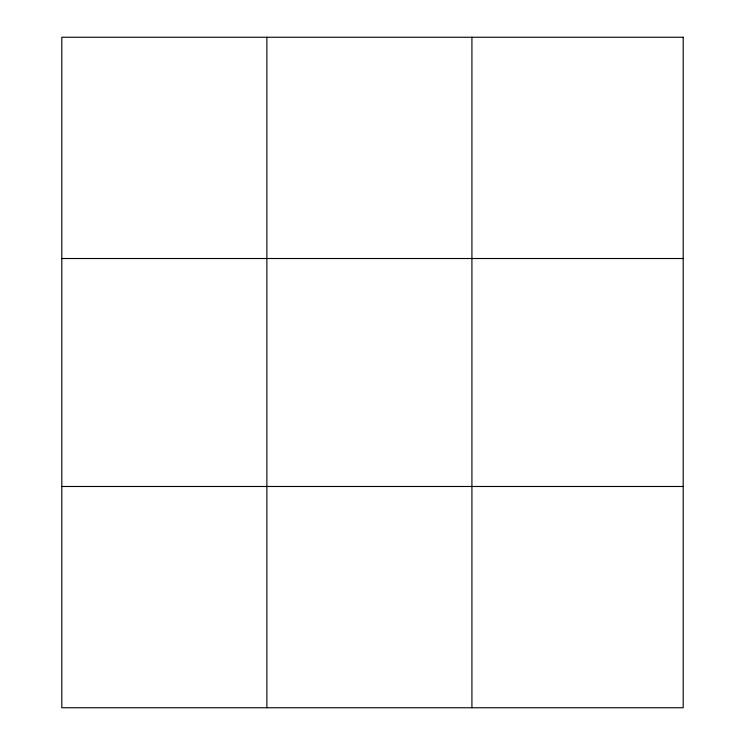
<?xml version="1.0" encoding="UTF-8"?>
<svg xmlns="http://www.w3.org/2000/svg" width="745" height="745" viewBox="0 0 745 745"><rect width="100%" height="100%" fill="white"/><g stroke="black" fill="none" stroke-linecap="round" stroke-linejoin="round"><path stroke-width="1.12" d="M266.868 37.25L266.868 707.75M471.92 37.25L471.92 707.75M61.807 258.515L683.193 258.515M61.807 486.485L683.193 486.485M683.193 37.25L683.193 707.75L61.807 707.75L61.807 37.25L683.193 37.25"/></g></svg>
